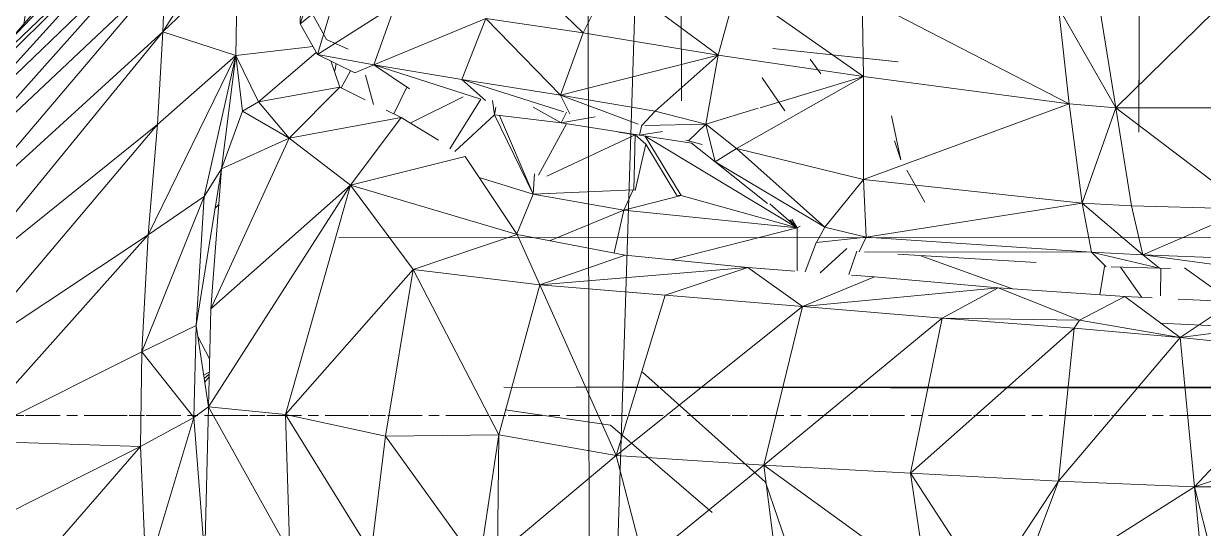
# Model space of a CAD drawing. Header units: inches. Extents: x 9610 to 16692, y -360 to 647.
# Drawn here: x 12407.59 to 12424.7, y -1.64 to 5.69 of the extents above; entities that cross this region are included whole.
import ezdxf

# ---------------------------------------------------------------- set-up
doc = ezdxf.new("R2010")
doc.units = ezdxf.units.IN
doc.header["$MEASUREMENT"] = 0
doc.linetypes.add('Aligning Line 1_8_', pattern=[0.25, 0.125, -0.125])
doc.linetypes.add('Grid Line 1_2_', pattern=[0.875, 0.5, -0.125, 0.125, -0.125])
for name, color, linetype, lineweight in [('0-1', 7, 'Continuous', 5), ('0-3', 45, 'Continuous', 9), ('A-FLOR-LEVL-1', 51, 'Grid Line 1_2_', 9), ('A-GENM', 5, 'Continuous', 9), ('G-ANNO-SYMB', 111, 'Aligning Line 1_8_', 9)]:
    doc.layers.add(name, color=color, linetype=linetype, lineweight=lineweight)

# ---------------------------------------------------------------- blocks, each defined once
blk = doc.blocks.new('Land_Rover_Evoque_-_SUV_Car_Vehicle_Automobile_13067 - Land Rover EVOQUE_dwg-1230547-BUILDING SECTION - EAST_WEST - LOOKING NORTH')
at = {"layer": 'A-GENM'}
for p, q in [((12415.812, -14.041), (12415.764, 12.052)), ((12415.812, -12.39), (12415.764, 12.052)), ((12415.812, -14.041), (12416.652, 12.053)), ((12408.119, 8.929), (12407.587, 5.681)), ((12409.451, 7.617), (12406.17, 4.17)), ((12409.201, 7.557), (12407.388, 5.449)), ((12410.916, 7.66), (12409.604, 5.569)), ((12406.17, 4.17), (12409.604, 7.465)), ((12409.604, 7.465), (12406.227, 4.095)), ((12409.604, 7.465), (12406.303, 3.827)), ((12409.681, 7.082), (12406.303, 3.827)), ((12406.361, 3.358), (12409.681, 7.082)), ((12411.636, 6.971), (12411.598, 5.684)), ((12417.122, 6.989), (12417.128, 4.569)), ((12423.771, 7.017), (12423.768, 5.634)), ((12411.966, 6.797), (12411.598, 5.684)), ((12410.684, 6.606), (12409.604, 5.569)), ((12410.684, 6.606), (12410.665, 5.225)), ((12415.704, 5.554), (12414.678, 6.551)), ((12406.361, 3.358), (12409.642, 6.451)), ((12406.438, 2.677), (12409.642, 6.451)), ((12409.642, 6.451), (12409.604, 5.569)), ((12416.112, 6.38), (12415.704, 5.554)), ((12417.659, 5.229), (12416.112, 6.38)), ((12417.931, 6.209), (12417.659, 5.229)), ((12419.77, 4.924), (12417.931, 6.209)), ((12423.771, 6.229), (12423.769, 5.518)), ((12411.598, 5.684), (12412.102, 6.088)), ((12412.102, 6.088), (12411.849, 5.243)), ((12422.751, 4.523), (12419.751, 6.076)), ((12419.77, 4.924), (12419.751, 6.076)), ((12411.979, 5.457), (12411.748, 5.878)), ((12412.974, 5.955), (12411.849, 5.243)), ((12412.664, 5.09), (12412.974, 5.955)), ((12423.428, 4.466), (12422.597, 5.925)), ((12422.751, 4.523), (12422.597, 5.925)), ((12423.428, 4.466), (12423.197, 5.906)), ((12423.428, 4.466), (12424.861, 5.869)), ((12411.598, 5.684), (12411.849, 5.243)), ((12414.291, 5.763), (12412.664, 5.09)), ((12414.291, 5.763), (12413.942, 4.88)), ((12415.374, 4.651), (12414.291, 5.763)), ((12415.704, 5.554), (12414.291, 5.763)), ((12406.438, 2.677), (12409.604, 5.569)), ((12409.604, 5.569), (12406.536, 1.814)), ((12409.604, 5.569), (12409.527, 4.226)), ((12410.665, 5.225), (12409.604, 5.569)), ((12415.374, 4.651), (12415.704, 5.554)), ((12417.659, 5.229), (12415.704, 5.554)), ((12423.768, 5.634), (12423.766, 4.116)), ((12423.769, 5.518), (12423.766, 4.116)), ((12410.665, 5.225), (12411.784, 5.357)), ((12412.295, 5.319), (12411.979, 5.457)), ((12418.453, 5.326), (12420.27, 5.135)), ((12418.453, 5.326), (12420.271, 5.135)), ((12410.665, 5.225), (12409.393, 2.623)), ((12410.665, 5.225), (12409.527, 4.226)), ((12410.665, 5.225), (12410.204, 3.181)), ((12410.665, 5.225), (12410.455, 3.584)), ((12410.665, 5.225), (12410.763, 4.42)), ((12410.665, 5.225), (12410.994, 4.554)), ((12411.832, 5.269), (12410.994, 4.554)), ((12411.849, 5.243), (12412.39, 4.974)), ((12412.664, 5.09), (12411.849, 5.243)), ((12412.041, 5.148), (12412.174, 4.765)), ((12412.041, 5.148), (12412.174, 4.765)), ((12417.659, 5.229), (12415.374, 4.651)), ((12417.659, 5.229), (12416.748, 4.421)), ((12417.659, 5.229), (12417.484, 4.23)), ((12419.77, 4.924), (12417.659, 5.229)), ((12418.995, 5.172), (12419.151, 4.959)), ((12420.27, 5.135), (12420.271, 5.135)), ((12412.102, 5.003), (12412.12, 5.108)), ((12412.329, 5.005), (12412.19, 4.757)), ((12412.664, 5.09), (12412.39, 4.974)), ((12413.942, 4.88), (12412.664, 5.09)), ((12412.664, 5.09), (12414.219, 4.595)), ((12412.664, 5.09), (12413.184, 4.744)), ((12412.663, 4.517), (12412.547, 4.94)), ((12415.374, 4.651), (12413.942, 4.88)), ((12413.942, 4.88), (12415.424, 4.408)), ((12413.942, 4.88), (12414.288, 4.573)), ((12419.77, 4.924), (12417.929, 3.875)), ((12419.77, 4.924), (12418.271, 4.469)), ((12418.32, 4.863), (12418.299, 4.904)), ((12418.299, 4.904), (12418.63, 4.422)), ((12419.15, 4.961), (12419.151, 4.959)), ((12419.768, 3.425), (12419.77, 4.924)), ((12422.751, 4.523), (12419.77, 4.924)), ((12412.174, 4.765), (12410.994, 4.554)), ((12411.438, 4.028), (12412.174, 4.765)), ((12412.542, 4.583), (12412.174, 4.765)), ((12412.542, 4.583), (12412.174, 4.765)), ((12412.955, 4.379), (12413.139, 4.758)), ((12413.963, 4.628), (12413.194, 4.245)), ((12416.748, 4.421), (12415.374, 4.651)), ((12415.374, 4.651), (12416.5, 4.23)), ((12415.374, 4.651), (12415.509, 4.381)), ((12410.763, 4.42), (12410.994, 4.554)), ((12411.438, 4.028), (12410.994, 4.554)), ((12413.771, 3.872), (12414.216, 4.595)), ((12414.415, 4.364), (12414.389, 4.572)), ((12414.415, 4.364), (12414.435, 4.478)), ((12415.382, 4.25), (12414.977, 4.477)), ((12418.243, 4.46), (12417.484, 4.23)), ((12422.751, 4.523), (12419.768, 3.425)), ((12423.428, 4.466), (12422.751, 4.523)), ((12422.942, 3.083), (12422.751, 4.523)), ((12423.428, 4.466), (12422.942, 3.083)), ((12425.111, 4.467), (12423.428, 4.466)), ((12425.361, 2.998), (12423.428, 4.466)), ((12423.428, 4.466), (12423.659, 3.045)), ((12410.455, 3.584), (12410.763, 4.42)), ((12411.438, 4.028), (12410.763, 4.42)), ((12411.438, 4.028), (12413.063, 4.325)), ((12412.329, 3.347), (12413.063, 4.325)), ((12413.063, 4.325), (12412.845, 4.433)), ((12413.063, 4.325), (12412.845, 4.433)), ((12413.602, 3.996), (12413.063, 4.325)), ((12413.602, 3.996), (12413.063, 4.325)), ((12413.84, 3.833), (12414.415, 4.364)), ((12415.382, 4.25), (12414.415, 4.364)), ((12414.978, 3.213), (12414.415, 4.364)), ((12414.978, 3.213), (12414.488, 4.356)), ((12415.382, 4.25), (12415.459, 4.403)), ((12415.876, 4.336), (12415.382, 4.25)), ((12416.748, 4.421), (12416.554, 4.21)), ((12417.484, 4.23), (12416.748, 4.421)), ((12418.63, 4.422), (12418.628, 4.424)), ((12420.311, 3.714), (12420.177, 4.353)), ((12406.536, 1.814), (12409.527, 4.226)), ((12409.527, 4.226), (12406.614, 0.778)), ((12409.527, 4.226), (12409.393, 2.623)), ((12415.463, 4.237), (12415.057, 3.492)), ((12416.522, 4.068), (12415.382, 4.25)), ((12416.222, 4.116), (12416.456, 4.075)), ((12416.522, 4.068), (12416.552, 4.221)), ((12416.852, 4.123), (12416.522, 4.068)), ((12417.484, 4.23), (12416.598, 4.211)), ((12417.484, 4.23), (12417.231, 3.99)), ((12417.929, 3.875), (12417.484, 4.23)), ((12417.484, 4.23), (12417.618, 3.682)), ((12410.303, 1.55), (12411.438, 4.028)), ((12410.455, 3.584), (12411.438, 4.028)), ((12412.329, 3.347), (12411.438, 4.028)), ((12415.175, 3.473), (12416.456, 4.075)), ((12416.456, 4.075), (12416.437, 3.271)), ((12416.456, 4.075), (12416.611, 3.941)), ((12416.459, 3.269), (12416.611, 3.941)), ((12417.281, 3.956), (12416.522, 4.068)), ((12417.124, 3.193), (12416.602, 4.056)), ((12418.805, 2.726), (12416.603, 4.056)), ((12416.611, 3.941), (12417.06, 3.196)), ((12417.431, 3.934), (12417.19, 3.997)), ((12417.618, 3.682), (12417.272, 3.957)), ((12420.22, 3.986), (12420.311, 3.714)), ((12417.929, 3.875), (12417.618, 3.682)), ((12419.768, 3.425), (12417.929, 3.875)), ((12419.207, 2.734), (12417.929, 3.875)), ((12412.329, 3.347), (12413.991, 3.759)), ((12414.746, 2.627), (12413.991, 3.759)), ((12414.746, 2.627), (12413.991, 3.759)), ((12418.376, 3.08), (12417.618, 3.682)), ((12419.207, 2.734), (12417.618, 3.682)), ((12410.091, 1.31), (12410.455, 3.584)), ((12410.204, 3.181), (12410.455, 3.584)), ((12410.455, 3.584), (12410.303, 1.55)), ((12414.978, 3.213), (12414.192, 3.457)), ((12414.978, 3.213), (12414.998, 3.508)), ((12419.768, 3.425), (12419.207, 2.734)), ((12422.942, 3.083), (12419.768, 3.425)), ((12419.768, 3.425), (12419.806, 2.59)), ((12420.398, 3.563), (12420.659, 3.1)), ((12410.266, 0.129), (12412.329, 3.347)), ((12410.303, 1.55), (12412.329, 3.347)), ((12411.386, 0.015), (12412.329, 3.347)), ((12413.238, 2.119), (12412.329, 3.347)), ((12412.329, 3.347), (12414.746, 2.627)), ((12414.978, 3.213), (12416.428, 3.279)), ((12416.292, 2.983), (12416.428, 3.279)), ((12409.299, 0.925), (12410.204, 3.181)), ((12409.393, 2.623), (12410.204, 3.181)), ((12410.204, 3.181), (12410.091, 1.31)), ((12414.739, 2.637), (12414.978, 3.213)), ((12416.292, 2.983), (12414.978, 3.213)), ((12416.292, 2.983), (12417.124, 3.193)), ((12417.057, 3.201), (12417.124, 3.193)), ((12418.805, 2.726), (12417.124, 3.193)), ((12422.942, 3.083), (12419.806, 2.59)), ((12423.659, 3.045), (12422.942, 3.083)), ((12422.942, 3.083), (12423.823, 2.334)), ((12422.942, 3.083), (12423.077, 2.372)), ((12410.362, 3.005), (12410.415, 3.057)), ((12416.292, 2.983), (12415.214, 2.538)), ((12416.154, 2.361), (12416.292, 2.983)), ((12418.805, 2.726), (12416.292, 2.983)), ((12418.805, 2.726), (12418.411, 3.072)), ((12425.361, 2.998), (12423.659, 3.045)), ((12423.659, 3.045), (12423.823, 2.334)), ((12425.361, 2.998), (12423.823, 2.334)), ((12418.805, 2.726), (12418.7, 2.84)), ((12418.805, 2.726), (12418.731, 2.849)), ((12418.805, 2.726), (12418.853, 2.748)), ((12406.614, 0.778), (12409.393, 2.623)), ((12409.393, 2.623), (12406.731, -0.363)), ((12409.393, 2.623), (12409.299, 0.925)), ((12412.16, 2.584), (12425.542, 2.581)), ((12413.238, 2.119), (12414.746, 2.627)), ((12416.313, 2.33), (12414.746, 2.627)), ((12415.074, 1.899), (12414.746, 2.627)), ((12416.313, 2.33), (12414.746, 2.627)), ((12418.805, 2.726), (12416.983, 2.262)), ((12418.805, 2.101), (12418.805, 2.726)), ((12419.207, 2.734), (12419.089, 2.513)), ((12419.806, 2.59), (12419.089, 2.513)), ((12419.207, 2.734), (12419.806, 2.59)), ((12419.806, 2.59), (12419.708, 2.378)), ((12419.806, 2.59), (12423.077, 2.372)), ((12418.925, 2.088), (12419.086, 2.523)), ((12419.53, 2.427), (12419.143, 2.073)), ((12415.074, 1.899), (12416.313, 2.33)), ((12418.09, 2.149), (12416.313, 2.33)), ((12418.09, 2.149), (12416.313, 2.33)), ((12419.671, 2.386), (12419.557, 2.047)), ((12423.077, 2.372), (12419.782, 2.378)), ((12422.274, 2.222), (12420.266, 2.345)), ((12421.933, 1.838), (12420.603, 2.321)), ((12423.823, 2.334), (12423.077, 2.372)), ((12424.063, 2.142), (12423.077, 2.372)), ((12423.077, 2.372), (12423.289, 2.161)), ((12425.582, 2.095), (12423.823, 2.334)), ((12425.515, 2.268), (12423.823, 2.334)), ((12423.823, 2.334), (12424.063, 2.142)), ((12411.386, 0.015), (12413.238, 2.119)), ((12412.836, -0.3), (12413.238, 2.119)), ((12414.478, -0.28), (12413.238, 2.119)), ((12415.074, 1.899), (12413.238, 2.119)), ((12415.074, 1.899), (12418.09, 2.149)), ((12416.892, 1.747), (12418.09, 2.149)), ((12418.773, 2.099), (12418.09, 2.149)), ((12418.883, 1.585), (12418.09, 2.149)), ((12418.773, 2.099), (12418.09, 2.149)), ((12423.266, 2.164), (12423.196, 1.753)), ((12424.063, 2.142), (12423.362, 2.159)), ((12423.809, 1.716), (12423.497, 2.156)), ((12424.221, 2.137), (12424.063, 2.142)), ((12424.081, 2.14), (12424.077, 1.738)), ((12425.112, 1.653), (12424.428, 2.143)), ((12414.478, -0.28), (12415.074, 1.899)), ((12416.18, -0.577), (12415.074, 1.899)), ((12416.892, 1.747), (12415.074, 1.899)), ((12418.883, 1.585), (12419.927, 2.015)), ((12419.927, 2.015), (12419.594, 2.04)), ((12419.927, 2.015), (12419.594, 2.04)), ((12421.725, 1.853), (12419.927, 2.015)), ((12421.725, 1.853), (12419.927, 2.015)), ((12416.18, -0.577), (12416.892, 1.747)), ((12418.883, 1.585), (12416.892, 1.747)), ((12418.883, 1.585), (12421.725, 1.853)), ((12420.913, 1.413), (12421.725, 1.853)), ((12421.725, 1.853), (12423.562, 1.728)), ((12421.725, 1.853), (12422.904, 1.384)), ((12421.725, 1.853), (12423.562, 1.728)), ((12422.904, 1.384), (12423.562, 1.728)), ((12423.562, 1.728), (12423.958, 1.709)), ((12424.363, 1.135), (12423.562, 1.728)), ((12423.562, 1.728), (12423.958, 1.709)), ((12410.266, 0.129), (12410.303, 1.55)), ((12416.18, -0.577), (12418.883, 1.585)), ((12418.325, -0.72), (12418.883, 1.585)), ((12420.913, 1.413), (12418.883, 1.585)), ((12424.336, 1.691), (12425.137, 1.652)), ((12424.336, 1.691), (12425.137, 1.652)), ((12424.363, 1.135), (12425.137, 1.652)), ((12418.325, -0.72), (12420.913, 1.413)), ((12420.452, -0.835), (12420.913, 1.413)), ((12420.913, 1.413), (12422.826, 1.269)), ((12420.913, 1.413), (12422.904, 1.384)), ((12422.826, 1.269), (12422.904, 1.384)), ((12424.363, 1.135), (12422.904, 1.384)), ((12424.363, 1.135), (12426.694, 1.441)), ((12409.299, 0.925), (12410.091, 1.31)), ((12410.091, 1.31), (12410.054, -0.025)), ((12410.091, 1.31), (12410.266, 0.129)), ((12420.452, -0.835), (12422.826, 1.269)), ((12422.598, -0.949), (12422.826, 1.269)), ((12422.826, 1.269), (12424.363, 1.135)), ((12425.54, 1.27), (12424.074, 1.344)), ((12410.115, 1.147), (12410.284, 0.824)), ((12422.598, -0.949), (12424.363, 1.135)), ((12424.57, -1.035), (12424.363, 1.135)), ((12424.363, 1.135), (12426.394, 0.924)), ((12406.731, -0.363), (12409.299, 0.925)), ((12409.299, 0.925), (12409.282, -0.448)), ((12409.299, 0.925), (12410.054, -0.025)), ((12424.57, -1.035), (12426.394, 0.924)), ((12410.198, 0.587), (12410.279, 0.63)), ((12410.279, 0.601), (12410.206, 0.538)), ((12410.278, 0.565), (12410.214, 0.484)), ((12416.562, 0.632), (12416.564, 0.63)), ((12416.564, 0.63), (12418.346, -0.964)), ((12414.552, 0.411), (12416.314, 0.409)), ((12416.929, 0.413), (12415.597, 0.411)), ((12416.314, 0.409), (12420.163, 0.406)), ((12420.313, 0.412), (12416.929, 0.413)), ((12420.163, 0.406), (12426.769, 0.404)), ((12426.772, 0.412), (12420.313, 0.412)), ((12410.054, -0.025), (12410.266, 0.129)), ((12410.266, 0.129), (12410.212, -2.051)), ((12410.266, 0.129), (12411.386, 0.015)), ((12410.266, 0.129), (12411.448, -1.991)), ((12412.836, -0.3), (12411.386, 0.015)), ((12411.386, 0.015), (12411.448, -1.991)), ((12411.386, 0.015), (12412.627, -1.99)), ((12414.572, 0.084), (12414.572, 0.085)), ((12414.572, 0.084), (12416.101, -0.138)), ((12424.57, -1.035), (12427.778, 0.069)), ((12409.282, -0.448), (12410.054, -0.025)), ((12410.054, -0.025), (12409.362, -2.33)), ((12410.054, -0.025), (12410.212, -2.051)), ((12416.1, -0.136), (12417.574, -1.406)), ((12416.101, -0.138), (12417.574, -1.406)), ((12412.836, -0.3), (12412.627, -1.99)), ((12412.836, -0.3), (12414.478, -0.28)), ((12414.192, -2.182), (12412.836, -0.3)), ((12414.192, -2.182), (12414.478, -0.28)), ((12414.462, -2.018), (12414.478, -0.28)), ((12414.478, -0.28), (12416.18, -0.577)), ((12406.731, -0.363), (12409.282, -0.448)), ((12409.282, -0.448), (12406.83, -1.679)), ((12409.282, -0.448), (12406.967, -3.109)), ((12409.282, -0.448), (12409.362, -2.33)), ((12414.462, -2.018), (12416.18, -0.577)), ((12416.589, -2.132), (12416.18, -0.577)), ((12416.18, -0.577), (12418.325, -0.72)), ((12416.589, -2.132), (12418.325, -0.72)), ((12420.687, -2.429), (12418.325, -0.72)), ((12418.522, -2.276), (12418.325, -0.72)), ((12418.325, -0.72), (12420.452, -0.835)), ((12421.557, -2.534), (12420.452, -0.835)), ((12420.687, -2.429), (12420.452, -0.835)), ((12420.452, -0.835), (12422.598, -0.949)), ((12418.346, -0.964), (12419.046, -3)), ((12421.557, -2.534), (12422.598, -0.949)), ((12421.944, -2.697), (12422.598, -0.949)), ((12422.598, -0.949), (12424.57, -1.035)), ((12429.663, -1.003), (12424.57, -1.035)), ((12421.944, -2.697), (12424.57, -1.035)), ((12424.698, -2.361), (12424.57, -1.035)), ((12424.57, -1.035), (12424.911, -2.36))]:
    blk.add_line(p, q, dxfattribs=at)
blk = doc.blocks.new('Land_Rover_Evoque_-_SUV_Car_Vehicle_Automobile_13067 - Land_Rover_Evoque_-_SUV_Car_Vehicle_Automobile_13067-1230553-BUILDING SECTION - EAST_WEST - LOOKING NORTH')
blk.add_blockref('Land_Rover_Evoque_-_SUV_Car_Vehicle_Automobile_13067 - Land Rover EVOQUE_dwg-1230547-BUILDING SECTION - EAST_WEST - LOOKING NORTH', (0, 0))
blk = doc.blocks.new('CTR  - Topography_rvt-1-BUILDING SECTION - EAST_WEST - LOOKING NORTH')
at = {"layer": '0-3'}
blk.add_blockref('Land_Rover_Evoque_-_SUV_Car_Vehicle_Automobile_13067 - Land_Rover_Evoque_-_SUV_Car_Vehicle_Automobile_13067-1230553-BUILDING SECTION - EAST_WEST - LOOKING NORTH', (0, 0), dxfattribs=at)

msp = doc.modelspace()

# ---------------------------------------------------------------- linework, layer by layer
at = {"layer": 'A-FLOR-LEVL-1'}
msp.add_line((9610.2403, 0), (12557.7313, 0), dxfattribs=at)
at = {"layer": 'G-ANNO-SYMB'}
msp.add_line((9706.2119, 0), (12461.7559, 0), dxfattribs=at)

# ---------------------------------------------------------------- block references
at = {"layer": '0-1'}
msp.add_blockref('CTR  - Topography_rvt-1-BUILDING SECTION - EAST_WEST - LOOKING NORTH', (0, 0), dxfattribs=at)

doc.saveas('drawing.dxf')
